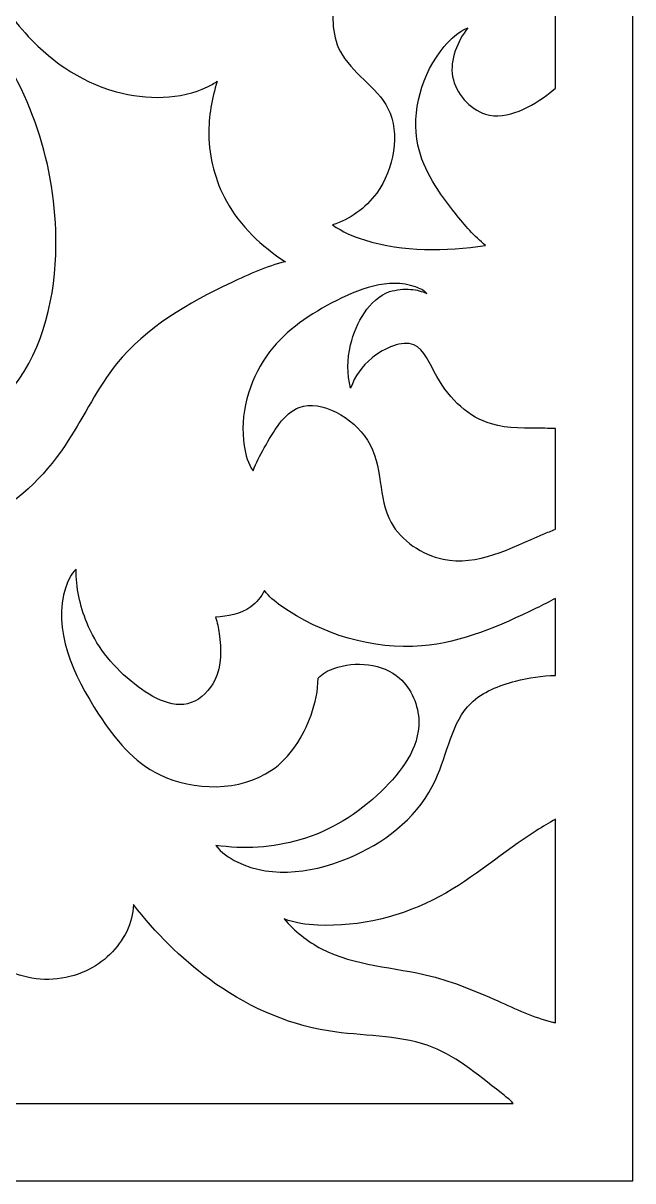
# Model space of a CAD drawing. Header units: centimetres. Extents: x 6.9 to 12, y -9 to 9.
# Drawn here: x 10.547 to 11.965, y -9 to -6.31 of the extents above; entities that cross this region are included whole.
import ezdxf

# ---------------------------------------------------------------- set-up
doc = ezdxf.new("R2010")
doc.units = ezdxf.units.CM
doc.header["$MEASUREMENT"] = 0
doc.layers.add('layer 1', color=7, linetype='Continuous')

msp = doc.modelspace()

# ---------------------------------------------------------------- linework, layer by layer
at = {"layer": 'layer 1', "color": 250, "lineweight": 30}
for points, knots in [([(6.89755, 9.00077), (6.89755, 9.00077), (11.96483, 9.00077), (11.96483, 9.00077), (11.96483, 9.00077), (11.96483, 9.00077), (11.96483, -9.00021), (11.96483, -9.00021), (11.96483, -9.00021), (11.96483, -9.00021), (6.89755, -9.00021), (6.89755, -9.00021), (6.89755, -9.00021), (6.89755, -9.00021), (6.89755, 2.08049), (6.89755, 2.08049), (6.89755, 2.08049), (6.89745, 2.08125), (6.89734, 2.082), (6.89725, 2.08275), (6.89725, 2.08275), (6.89495, 2.10027), (6.89516, 2.11785), (6.89755, 2.13508), (6.89755, 2.13508), (6.89755, 2.13508), (6.89755, 2.76389), (6.89755, 2.76389), (6.89755, 2.76389), (6.89534, 2.77005), (6.89335, 2.77628), (6.89158, 2.78252), (6.89158, 2.78252), (6.87418, 2.84397), (6.87825, 2.90733), (6.89755, 2.96572), (6.89755, 2.96572), (6.89755, 2.96572), (6.89755, 9.00077), (6.89755, 9.00077)], [0, 0, 0, 0, 0.0909091, 0.0909091, 0.0909091, 0.0909091, 0.1818182, 0.1818182, 0.1818182, 0.1818182, 0.2727273, 0.2727273, 0.2727273, 0.2727273, 0.3636364, 0.3636364, 0.3636364, 0.3636364, 0.4545455, 0.4545455, 0.4545455, 0.4545455, 0.5454545, 0.5454545, 0.5454545, 0.5454545, 0.6363636, 0.6363636, 0.6363636, 0.6363636, 0.7272727, 0.7272727, 0.7272727, 0.7272727, 0.8181818, 0.8181818, 0.8181818, 0.8181818, 1, 1, 1, 1]), ([(10.99826, -6.44545), (10.99443, -6.44798), (10.99053, -6.45039), (10.98653, -6.45266), (10.98653, -6.45266), (10.92705, -6.48641), (10.84787, -6.48966), (10.777, -6.47316), (10.777, -6.47316), (10.691, -6.45315), (10.61722, -6.40407), (10.55835, -6.34106), (10.55835, -6.34106), (10.51963, -6.29962), (10.48736, -6.25214), (10.46725, -6.19986), (10.46725, -6.19986), (10.48883, -6.21758), (10.51597, -6.22917), (10.54469, -6.23174), (10.54469, -6.23174), (10.59271, -6.23605), (10.64516, -6.21517), (10.67451, -6.17936), (10.67451, -6.17936), (10.69246, -6.15747), (10.70177, -6.12999), (10.7155, -6.10421), (10.7155, -6.10421), (10.74083, -6.05665), (10.78121, -6.01481), (10.82938, -5.99489), (10.82938, -5.99489), (10.88157, -5.97329), (10.9429, -5.97741), (11.00019, -5.98577), (11.00019, -5.98577), (11.0174, -5.98829), (11.03425, -5.99118), (11.0503, -5.99716), (11.0503, -5.99716), (11.0512, -5.9555), (11.04412, -5.91371), (11.03245, -5.87341), (11.03245, -5.87341), (11.00963, -5.79453), (10.96925, -5.72135), (10.91661, -5.65782), (10.91661, -5.65782), (10.86485, -5.59535), (10.80122, -5.54222), (10.72677, -5.50981), (10.72677, -5.50981), (10.62021, -5.46343), (10.49146, -5.45949), (10.38247, -5.49693), (10.38247, -5.49693), (10.28802, -5.52938), (10.2084, -5.59291), (10.12504, -5.64817), (10.12504, -5.64817), (10.07635, -5.68046), (10.02639, -5.70992), (9.97381, -5.73505), (9.97381, -5.73505), (9.91246, -5.76438), (9.84754, -5.7878), (9.78074, -5.79941), (9.78074, -5.79941), (9.63832, -5.82415), (9.48731, -5.79519), (9.34956, -5.75114), (9.34956, -5.75114), (9.33677, -5.74831), (9.32398, -5.74548), (9.31119, -5.74265), (9.31119, -5.74265), (9.33869, -5.76667), (9.36963, -5.78666), (9.40154, -5.80461), (9.40154, -5.80461), (9.51277, -5.86718), (9.63584, -5.90503), (9.75884, -5.93937), (9.75884, -5.93937), (9.86048, -5.96775), (9.96207, -5.99374), (10.05993, -6.0339), (10.05993, -6.0339), (10.21061, -6.09574), (10.35244, -6.19118), (10.45303, -6.3195), (10.45303, -6.3195), (10.56369, -6.46065), (10.62444, -6.6416), (10.62283, -6.82629), (10.62283, -6.82629), (10.62179, -6.94487), (10.59505, -7.06499), (10.52447, -7.15502), (10.52447, -7.15502), (10.47705, -7.21551), (10.40986, -7.26242), (10.33551, -7.28704), (10.33551, -7.28704), (10.31749, -7.293), (10.29906, -7.29766), (10.28038, -7.30098), (10.28038, -7.30098), (10.29191, -7.31715), (10.29909, -7.33579), (10.29964, -7.35462), (10.29964, -7.35462), (10.3004, -7.38074), (10.28839, -7.40726), (10.27041, -7.4281), (10.27041, -7.4281), (10.25614, -7.44465), (10.23811, -7.45761), (10.21781, -7.46234), (10.21781, -7.46234), (10.19577, -7.46748), (10.17107, -7.46291), (10.15017, -7.45399), (10.15017, -7.45399), (10.15124, -7.46666), (10.15794, -7.47874), (10.16587, -7.48875), (10.16587, -7.48875), (10.22687, -7.56575), (10.36109, -7.5207), (10.45816, -7.46472), (10.45816, -7.46472), (10.54666, -7.41369), (10.60428, -7.35357), (10.65168, -7.28024), (10.65168, -7.28024), (10.68906, -7.22243), (10.72008, -7.15642), (10.764, -7.10191), (10.764, -7.10191), (10.83197, -7.01753), (10.93082, -6.96071), (11.03018, -6.91336), (11.03018, -6.91336), (11.07146, -6.89369), (11.11282, -6.87565), (11.15661, -6.86456), (11.15661, -6.86456), (11.10149, -6.82927), (11.05132, -6.78185), (11.01941, -6.72408), (11.01941, -6.72408), (10.99335, -6.67691), (10.97947, -6.62285), (10.9786, -6.56901), (10.9786, -6.56901), (10.97794, -6.5272), (10.98512, -6.48553), (10.99826, -6.44545)], [0, 0, 0, 0, 0.0243902, 0.0243902, 0.0243902, 0.0243902, 0.0487805, 0.0487805, 0.0487805, 0.0487805, 0.0731707, 0.0731707, 0.0731707, 0.0731707, 0.097561, 0.097561, 0.097561, 0.097561, 0.1219512, 0.1219512, 0.1219512, 0.1219512, 0.1463415, 0.1463415, 0.1463415, 0.1463415, 0.1707317, 0.1707317, 0.1707317, 0.1707317, 0.195122, 0.195122, 0.195122, 0.195122, 0.2195122, 0.2195122, 0.2195122, 0.2195122, 0.2439024, 0.2439024, 0.2439024, 0.2439024, 0.2682927, 0.2682927, 0.2682927, 0.2682927, 0.2926829, 0.2926829, 0.2926829, 0.2926829, 0.3170732, 0.3170732, 0.3170732, 0.3170732, 0.3414634, 0.3414634, 0.3414634, 0.3414634, 0.3658537, 0.3658537, 0.3658537, 0.3658537, 0.3902439, 0.3902439, 0.3902439, 0.3902439, 0.4146341, 0.4146341, 0.4146341, 0.4146341, 0.4390244, 0.4390244, 0.4390244, 0.4390244, 0.4634146, 0.4634146, 0.4634146, 0.4634146, 0.4878049, 0.4878049, 0.4878049, 0.4878049, 0.5121951, 0.5121951, 0.5121951, 0.5121951, 0.5365854, 0.5365854, 0.5365854, 0.5365854, 0.5609756, 0.5609756, 0.5609756, 0.5609756, 0.5853659, 0.5853659, 0.5853659, 0.5853659, 0.6097561, 0.6097561, 0.6097561, 0.6097561, 0.6341463, 0.6341463, 0.6341463, 0.6341463, 0.6585366, 0.6585366, 0.6585366, 0.6585366, 0.6829268, 0.6829268, 0.6829268, 0.6829268, 0.7073171, 0.7073171, 0.7073171, 0.7073171, 0.7317073, 0.7317073, 0.7317073, 0.7317073, 0.7560976, 0.7560976, 0.7560976, 0.7560976, 0.7804878, 0.7804878, 0.7804878, 0.7804878, 0.804878, 0.804878, 0.804878, 0.804878, 0.8292683, 0.8292683, 0.8292683, 0.8292683, 0.8536585, 0.8536585, 0.8536585, 0.8536585, 0.8780488, 0.8780488, 0.8780488, 0.8780488, 0.902439, 0.902439, 0.902439, 0.902439, 0.9268293, 0.9268293, 0.9268293, 0.9268293, 0.9512195, 0.9512195, 0.9512195, 0.9512195, 1, 1, 1, 1]), ([(11.78482, -6.46174), (11.78482, -6.46174), (11.77253, -6.4716), (11.77253, -6.4716), (11.77253, -6.4716), (11.73078, -6.50406), (11.67231, -6.53715), (11.62202, -6.52177), (11.62202, -6.52177), (11.58528, -6.51053), (11.55289, -6.47341), (11.54568, -6.43452), (11.54568, -6.43452), (11.5383, -6.39471), (11.55729, -6.35307), (11.58058, -6.3211), (11.58058, -6.3211), (11.55924, -6.33039), (11.54146, -6.34637), (11.52605, -6.36472), (11.52605, -6.36472), (11.47376, -6.42699), (11.44882, -6.51645), (11.46498, -6.59374), (11.46498, -6.59374), (11.47735, -6.65295), (11.51383, -6.70503), (11.55222, -6.75297), (11.55222, -6.75297), (11.57376, -6.77986), (11.5959, -6.80546), (11.62202, -6.82714), (11.62202, -6.82714), (11.529, -6.83987), (11.43104, -6.84221), (11.34065, -6.81405), (11.34065, -6.81405), (11.31435, -6.80585), (11.28869, -6.79508), (11.26649, -6.77915), (11.26649, -6.77915), (11.30649, -6.7658), (11.34302, -6.74076), (11.369, -6.70499), (11.369, -6.70499), (11.40968, -6.649), (11.42451, -6.56671), (11.39518, -6.50868), (11.39518, -6.50868), (11.36949, -6.45786), (11.30994, -6.42565), (11.28393, -6.37563), (11.28393, -6.37563), (11.2636, -6.33649), (11.26379, -6.28646), (11.27303, -6.24039), (11.27303, -6.24039), (11.28418, -6.18478), (11.3085, -6.13493), (11.34209, -6.09191), (11.34209, -6.09191), (11.28111, -6.12104), (11.22208, -6.1575), (11.16971, -6.20171), (11.16971, -6.20171), (11.18244, -6.17296), (11.19251, -6.14365), (11.19815, -6.11322), (11.19815, -6.11322), (11.20955, -6.05178), (11.20294, -5.98575), (11.18831, -5.923), (11.18831, -5.923), (11.17692, -5.87413), (11.16066, -5.82724), (11.13712, -5.78375), (11.13712, -5.78375), (11.19795, -5.80467), (11.26067, -5.81871), (11.32452, -5.82983), (11.32452, -5.82983), (11.39477, -5.84206), (11.46639, -5.85075), (11.53649, -5.84212), (11.53649, -5.84212), (11.61711, -5.83219), (11.69572, -5.79934), (11.76383, -5.75303), (11.76383, -5.75303), (11.77096, -5.74818), (11.77797, -5.74318), (11.78482, -5.738), (11.78482, -5.738), (11.78482, -5.738), (11.78482, -6.46174), (11.78482, -6.46174)], [0, 0, 0, 0, 0.04, 0.04, 0.04, 0.04, 0.08, 0.08, 0.08, 0.08, 0.12, 0.12, 0.12, 0.12, 0.16, 0.16, 0.16, 0.16, 0.2, 0.2, 0.2, 0.2, 0.24, 0.24, 0.24, 0.24, 0.28, 0.28, 0.28, 0.28, 0.32, 0.32, 0.32, 0.32, 0.36, 0.36, 0.36, 0.36, 0.4, 0.4, 0.4, 0.4, 0.44, 0.44, 0.44, 0.44, 0.48, 0.48, 0.48, 0.48, 0.52, 0.52, 0.52, 0.52, 0.56, 0.56, 0.56, 0.56, 0.6, 0.6, 0.6, 0.6, 0.64, 0.64, 0.64, 0.64, 0.68, 0.68, 0.68, 0.68, 0.72, 0.72, 0.72, 0.72, 0.76, 0.76, 0.76, 0.76, 0.8, 0.8, 0.8, 0.8, 0.84, 0.84, 0.84, 0.84, 0.88, 0.88, 0.88, 0.88, 0.92, 0.92, 0.92, 0.92, 1, 1, 1, 1]), ([(11.78482, -7.48578), (11.77543, -7.48992), (11.76588, -7.49386), (11.75625, -7.49797), (11.75625, -7.49797), (11.68146, -7.52992), (11.60253, -7.57235), (11.5235, -7.55582), (11.5235, -7.55582), (11.47465, -7.5456), (11.42576, -7.51286), (11.40231, -7.47043), (11.40231, -7.47043), (11.37079, -7.41342), (11.38519, -7.33892), (11.34722, -7.27899), (11.34722, -7.27899), (11.31375, -7.22618), (11.2396, -7.18469), (11.18884, -7.20324), (11.18884, -7.20324), (11.15299, -7.21634), (11.12881, -7.2594), (11.10758, -7.2969), (11.10758, -7.2969), (11.09735, -7.31497), (11.08781, -7.33175), (11.08141, -7.35061), (11.08141, -7.35061), (11.06997, -7.33363), (11.064, -7.31342), (11.06075, -7.29277), (11.06075, -7.29277), (11.0494, -7.22052), (11.07141, -7.14297), (11.11254, -7.08421), (11.11254, -7.08421), (11.15008, -7.03059), (11.20355, -6.99263), (11.26461, -6.96041), (11.26461, -6.96041), (11.32633, -6.92786), (11.39581, -6.90119), (11.45926, -6.92309), (11.45926, -6.92309), (11.46913, -6.9265), (11.47885, -6.93108), (11.48596, -6.9385), (11.48596, -6.9385), (11.47413, -6.9333), (11.46135, -6.93006), (11.44841, -6.92895), (11.44841, -6.92895), (11.43169, -6.92752), (11.4147, -6.92965), (11.39861, -6.93407), (11.39861, -6.93407), (11.35091, -6.95266), (11.32076, -7.00561), (11.30833, -7.05779), (11.30833, -7.05779), (11.30019, -7.09197), (11.29965, -7.12581), (11.30833, -7.15811), (11.30833, -7.15811), (11.31826, -7.13111), (11.33394, -7.10766), (11.35849, -7.08788), (11.35849, -7.08788), (11.38737, -7.06462), (11.42851, -7.04645), (11.45546, -7.05779), (11.45546, -7.05779), (11.4796, -7.06795), (11.49235, -7.10179), (11.50896, -7.13135), (11.50896, -7.13135), (11.53969, -7.18605), (11.58361, -7.22609), (11.63603, -7.2417), (11.63603, -7.2417), (11.67469, -7.25322), (11.71797, -7.25143), (11.75975, -7.25173), (11.75975, -7.25173), (11.76816, -7.25179), (11.7765, -7.25193), (11.78482, -7.25204), (11.78482, -7.25204), (11.78482, -7.25204), (11.78482, -7.48578), (11.78482, -7.48578)], [0, 0, 0, 0, 0.0416667, 0.0416667, 0.0416667, 0.0416667, 0.0833333, 0.0833333, 0.0833333, 0.0833333, 0.125, 0.125, 0.125, 0.125, 0.1666667, 0.1666667, 0.1666667, 0.1666667, 0.2083333, 0.2083333, 0.2083333, 0.2083333, 0.25, 0.25, 0.25, 0.25, 0.2916667, 0.2916667, 0.2916667, 0.2916667, 0.3333333, 0.3333333, 0.3333333, 0.3333333, 0.375, 0.375, 0.375, 0.375, 0.4166667, 0.4166667, 0.4166667, 0.4166667, 0.4583333, 0.4583333, 0.4583333, 0.4583333, 0.5, 0.5, 0.5, 0.5, 0.5416667, 0.5416667, 0.5416667, 0.5416667, 0.5833333, 0.5833333, 0.5833333, 0.5833333, 0.625, 0.625, 0.625, 0.625, 0.6666667, 0.6666667, 0.6666667, 0.6666667, 0.7083333, 0.7083333, 0.7083333, 0.7083333, 0.75, 0.75, 0.75, 0.75, 0.7916667, 0.7916667, 0.7916667, 0.7916667, 0.8333333, 0.8333333, 0.8333333, 0.8333333, 0.875, 0.875, 0.875, 0.875, 0.9166667, 0.9166667, 0.9166667, 0.9166667, 1, 1, 1, 1]), ([(11.78482, -7.82572), (11.75398, -7.82678), (11.72309, -7.8312), (11.6921, -7.83915), (11.6921, -7.83915), (11.65359, -7.84902), (11.61492, -7.86436), (11.5885, -7.89), (11.5885, -7.89), (11.54336, -7.93382), (11.53396, -8.00775), (11.50563, -8.06893), (11.50563, -8.06893), (11.46868, -8.14873), (11.39953, -8.20683), (11.31728, -8.2441), (11.31728, -8.2441), (11.22982, -8.28373), (11.12754, -8.29981), (11.04417, -8.25917), (11.04417, -8.25917), (11.0251, -8.24987), (11.00702, -8.2376), (10.99485, -8.22066), (10.99485, -8.22066), (11.05946, -8.23029), (11.12784, -8.22623), (11.19042, -8.20794), (11.19042, -8.20794), (11.26101, -8.1873), (11.32423, -8.14858), (11.3802, -8.09453), (11.3802, -8.09453), (11.42673, -8.0496), (11.46827, -7.99408), (11.46699, -7.93252), (11.46699, -7.93252), (11.46623, -7.89572), (11.45019, -7.85676), (11.42215, -7.83224), (11.42215, -7.83224), (11.38272, -7.79775), (11.31958, -7.79183), (11.26929, -7.80982), (11.26929, -7.80982), (11.2553, -7.81483), (11.2423, -7.82169), (11.23261, -7.83224), (11.23261, -7.83224), (11.23288, -7.86129), (11.22637, -7.88994), (11.2163, -7.91784), (11.2163, -7.91784), (11.19807, -7.96836), (11.16819, -8.0164), (11.12459, -8.04624), (11.12459, -8.04624), (11.05245, -8.09561), (10.94277, -8.09516), (10.86371, -8.05643), (10.86371, -8.05643), (10.80335, -8.02686), (10.76084, -7.97496), (10.72226, -7.91598), (10.72226, -7.91598), (10.66319, -7.82564), (10.61334, -7.71868), (10.64587, -7.62045), (10.64587, -7.62045), (10.65096, -7.60511), (10.65805, -7.58998), (10.66967, -7.57913), (10.66967, -7.57913), (10.6695, -7.62129), (10.67885, -7.6644), (10.69471, -7.7031), (10.69471, -7.7031), (10.71612, -7.75532), (10.74938, -7.79948), (10.79757, -7.83931), (10.79757, -7.83931), (10.8395, -7.87395), (10.89272, -7.90531), (10.93744, -7.88916), (10.93744, -7.88916), (10.96046, -7.88085), (10.98122, -7.85996), (10.99284, -7.83654), (10.99284, -7.83654), (11.00933, -7.80329), (11.00738, -7.76492), (11.00253, -7.72852), (11.00253, -7.72852), (11.00077, -7.71532), (10.99863, -7.70238), (10.9939, -7.69017), (10.9939, -7.69017), (11.0223, -7.6894), (11.05251, -7.68339), (11.07585, -7.66675), (11.07585, -7.66675), (11.0895, -7.65702), (11.1008, -7.64365), (11.10804, -7.6287), (11.10804, -7.6287), (11.118, -7.6428), (11.13175, -7.65367), (11.14609, -7.66383), (11.14609, -7.66383), (11.24052, -7.7307), (11.36063, -7.76695), (11.47389, -7.75748), (11.47389, -7.75748), (11.56707, -7.7497), (11.65561, -7.71097), (11.74023, -7.66968), (11.74023, -7.66968), (11.75531, -7.66232), (11.77026, -7.65488), (11.78482, -7.64682), (11.78482, -7.64682), (11.78482, -7.64682), (11.78482, -7.82572), (11.78482, -7.82572)], [0, 0, 0, 0, 0.03125, 0.03125, 0.03125, 0.03125, 0.0625, 0.0625, 0.0625, 0.0625, 0.09375, 0.09375, 0.09375, 0.09375, 0.125, 0.125, 0.125, 0.125, 0.15625, 0.15625, 0.15625, 0.15625, 0.1875, 0.1875, 0.1875, 0.1875, 0.21875, 0.21875, 0.21875, 0.21875, 0.25, 0.25, 0.25, 0.25, 0.28125, 0.28125, 0.28125, 0.28125, 0.3125, 0.3125, 0.3125, 0.3125, 0.34375, 0.34375, 0.34375, 0.34375, 0.375, 0.375, 0.375, 0.375, 0.40625, 0.40625, 0.40625, 0.40625, 0.4375, 0.4375, 0.4375, 0.4375, 0.46875, 0.46875, 0.46875, 0.46875, 0.5, 0.5, 0.5, 0.5, 0.53125, 0.53125, 0.53125, 0.53125, 0.5625, 0.5625, 0.5625, 0.5625, 0.59375, 0.59375, 0.59375, 0.59375, 0.625, 0.625, 0.625, 0.625, 0.65625, 0.65625, 0.65625, 0.65625, 0.6875, 0.6875, 0.6875, 0.6875, 0.71875, 0.71875, 0.71875, 0.71875, 0.75, 0.75, 0.75, 0.75, 0.78125, 0.78125, 0.78125, 0.78125, 0.8125, 0.8125, 0.8125, 0.8125, 0.84375, 0.84375, 0.84375, 0.84375, 0.875, 0.875, 0.875, 0.875, 0.90625, 0.90625, 0.90625, 0.90625, 0.9375, 0.9375, 0.9375, 0.9375, 1, 1, 1, 1]), ([(11.78482, -8.63304), (11.78246, -8.63249), (11.7801, -8.63193), (11.77775, -8.63134), (11.77775, -8.63134), (11.73377, -8.6203), (11.69234, -8.60085), (11.65071, -8.58225), (11.65071, -8.58225), (11.59987, -8.55954), (11.54872, -8.53808), (11.49478, -8.5245), (11.49478, -8.5245), (11.40982, -8.50311), (11.31794, -8.50125), (11.24068, -8.46098), (11.24068, -8.46098), (11.20796, -8.44392), (11.17786, -8.41997), (11.15406, -8.39168), (11.15406, -8.39168), (11.17867, -8.40132), (11.20529, -8.40483), (11.23202, -8.40611), (11.23202, -8.40611), (11.33, -8.41082), (11.4293, -8.38567), (11.515, -8.3397), (11.515, -8.3397), (11.59527, -8.29664), (11.66362, -8.23532), (11.74022, -8.18667), (11.74022, -8.18667), (11.75482, -8.17739), (11.76972, -8.16858), (11.78482, -8.16012), (11.78482, -8.16012), (11.78482, -8.16012), (11.78482, -8.63304), (11.78482, -8.63304)], [0, 0, 0, 0, 0.0909091, 0.0909091, 0.0909091, 0.0909091, 0.1818182, 0.1818182, 0.1818182, 0.1818182, 0.2727273, 0.2727273, 0.2727273, 0.2727273, 0.3636364, 0.3636364, 0.3636364, 0.3636364, 0.4545455, 0.4545455, 0.4545455, 0.4545455, 0.5454545, 0.5454545, 0.5454545, 0.5454545, 0.6363636, 0.6363636, 0.6363636, 0.6363636, 0.7272727, 0.7272727, 0.7272727, 0.7272727, 0.8181818, 0.8181818, 0.8181818, 0.8181818, 1, 1, 1, 1]), ([(9.88583, -8.8202), (9.88795, -8.81924), (9.89008, -8.81827), (9.89219, -8.8173), (9.89219, -8.8173), (9.99438, -8.77026), (10.09134, -8.70998), (10.17286, -8.63342), (10.17286, -8.63342), (10.21826, -8.59077), (10.25887, -8.54307), (10.29626, -8.49308), (10.29626, -8.49308), (10.32525, -8.4543), (10.3523, -8.41415), (10.3761, -8.3721), (10.3761, -8.3721), (10.41272, -8.43597), (10.46766, -8.49901), (10.53821, -8.52212), (10.53821, -8.52212), (10.58777, -8.53834), (10.64502, -8.53488), (10.69306, -8.51243), (10.69306, -8.51243), (10.73385, -8.49338), (10.76799, -8.46065), (10.78742, -8.42049), (10.78742, -8.42049), (10.79686, -8.40099), (10.80283, -8.37974), (10.80293, -8.35841), (10.80293, -8.35841), (10.85436, -8.42315), (10.91279, -8.48281), (10.97971, -8.53186), (10.97971, -8.53186), (11.06126, -8.59161), (11.15542, -8.63561), (11.25657, -8.65194), (11.25657, -8.65194), (11.33451, -8.66452), (11.4166, -8.66068), (11.48672, -8.68529), (11.48672, -8.68529), (11.54836, -8.70693), (11.60075, -8.75056), (11.65859, -8.796), (11.65859, -8.796), (11.66845, -8.80375), (11.67846, -8.81155), (11.68662, -8.8202), (11.68662, -8.8202), (11.68662, -8.8202), (9.88583, -8.8202), (9.88583, -8.8202)], [0, 0, 0, 0, 0.0666667, 0.0666667, 0.0666667, 0.0666667, 0.1333333, 0.1333333, 0.1333333, 0.1333333, 0.2, 0.2, 0.2, 0.2, 0.2666667, 0.2666667, 0.2666667, 0.2666667, 0.3333333, 0.3333333, 0.3333333, 0.3333333, 0.4, 0.4, 0.4, 0.4, 0.4666667, 0.4666667, 0.4666667, 0.4666667, 0.5333333, 0.5333333, 0.5333333, 0.5333333, 0.6, 0.6, 0.6, 0.6, 0.6666667, 0.6666667, 0.6666667, 0.6666667, 0.7333333, 0.7333333, 0.7333333, 0.7333333, 0.8, 0.8, 0.8, 0.8, 0.8666667, 0.8666667, 0.8666667, 0.8666667, 1, 1, 1, 1])]:
    msp.add_open_spline(points, degree=3, knots=knots, dxfattribs=at)

doc.saveas('drawing.dxf')
